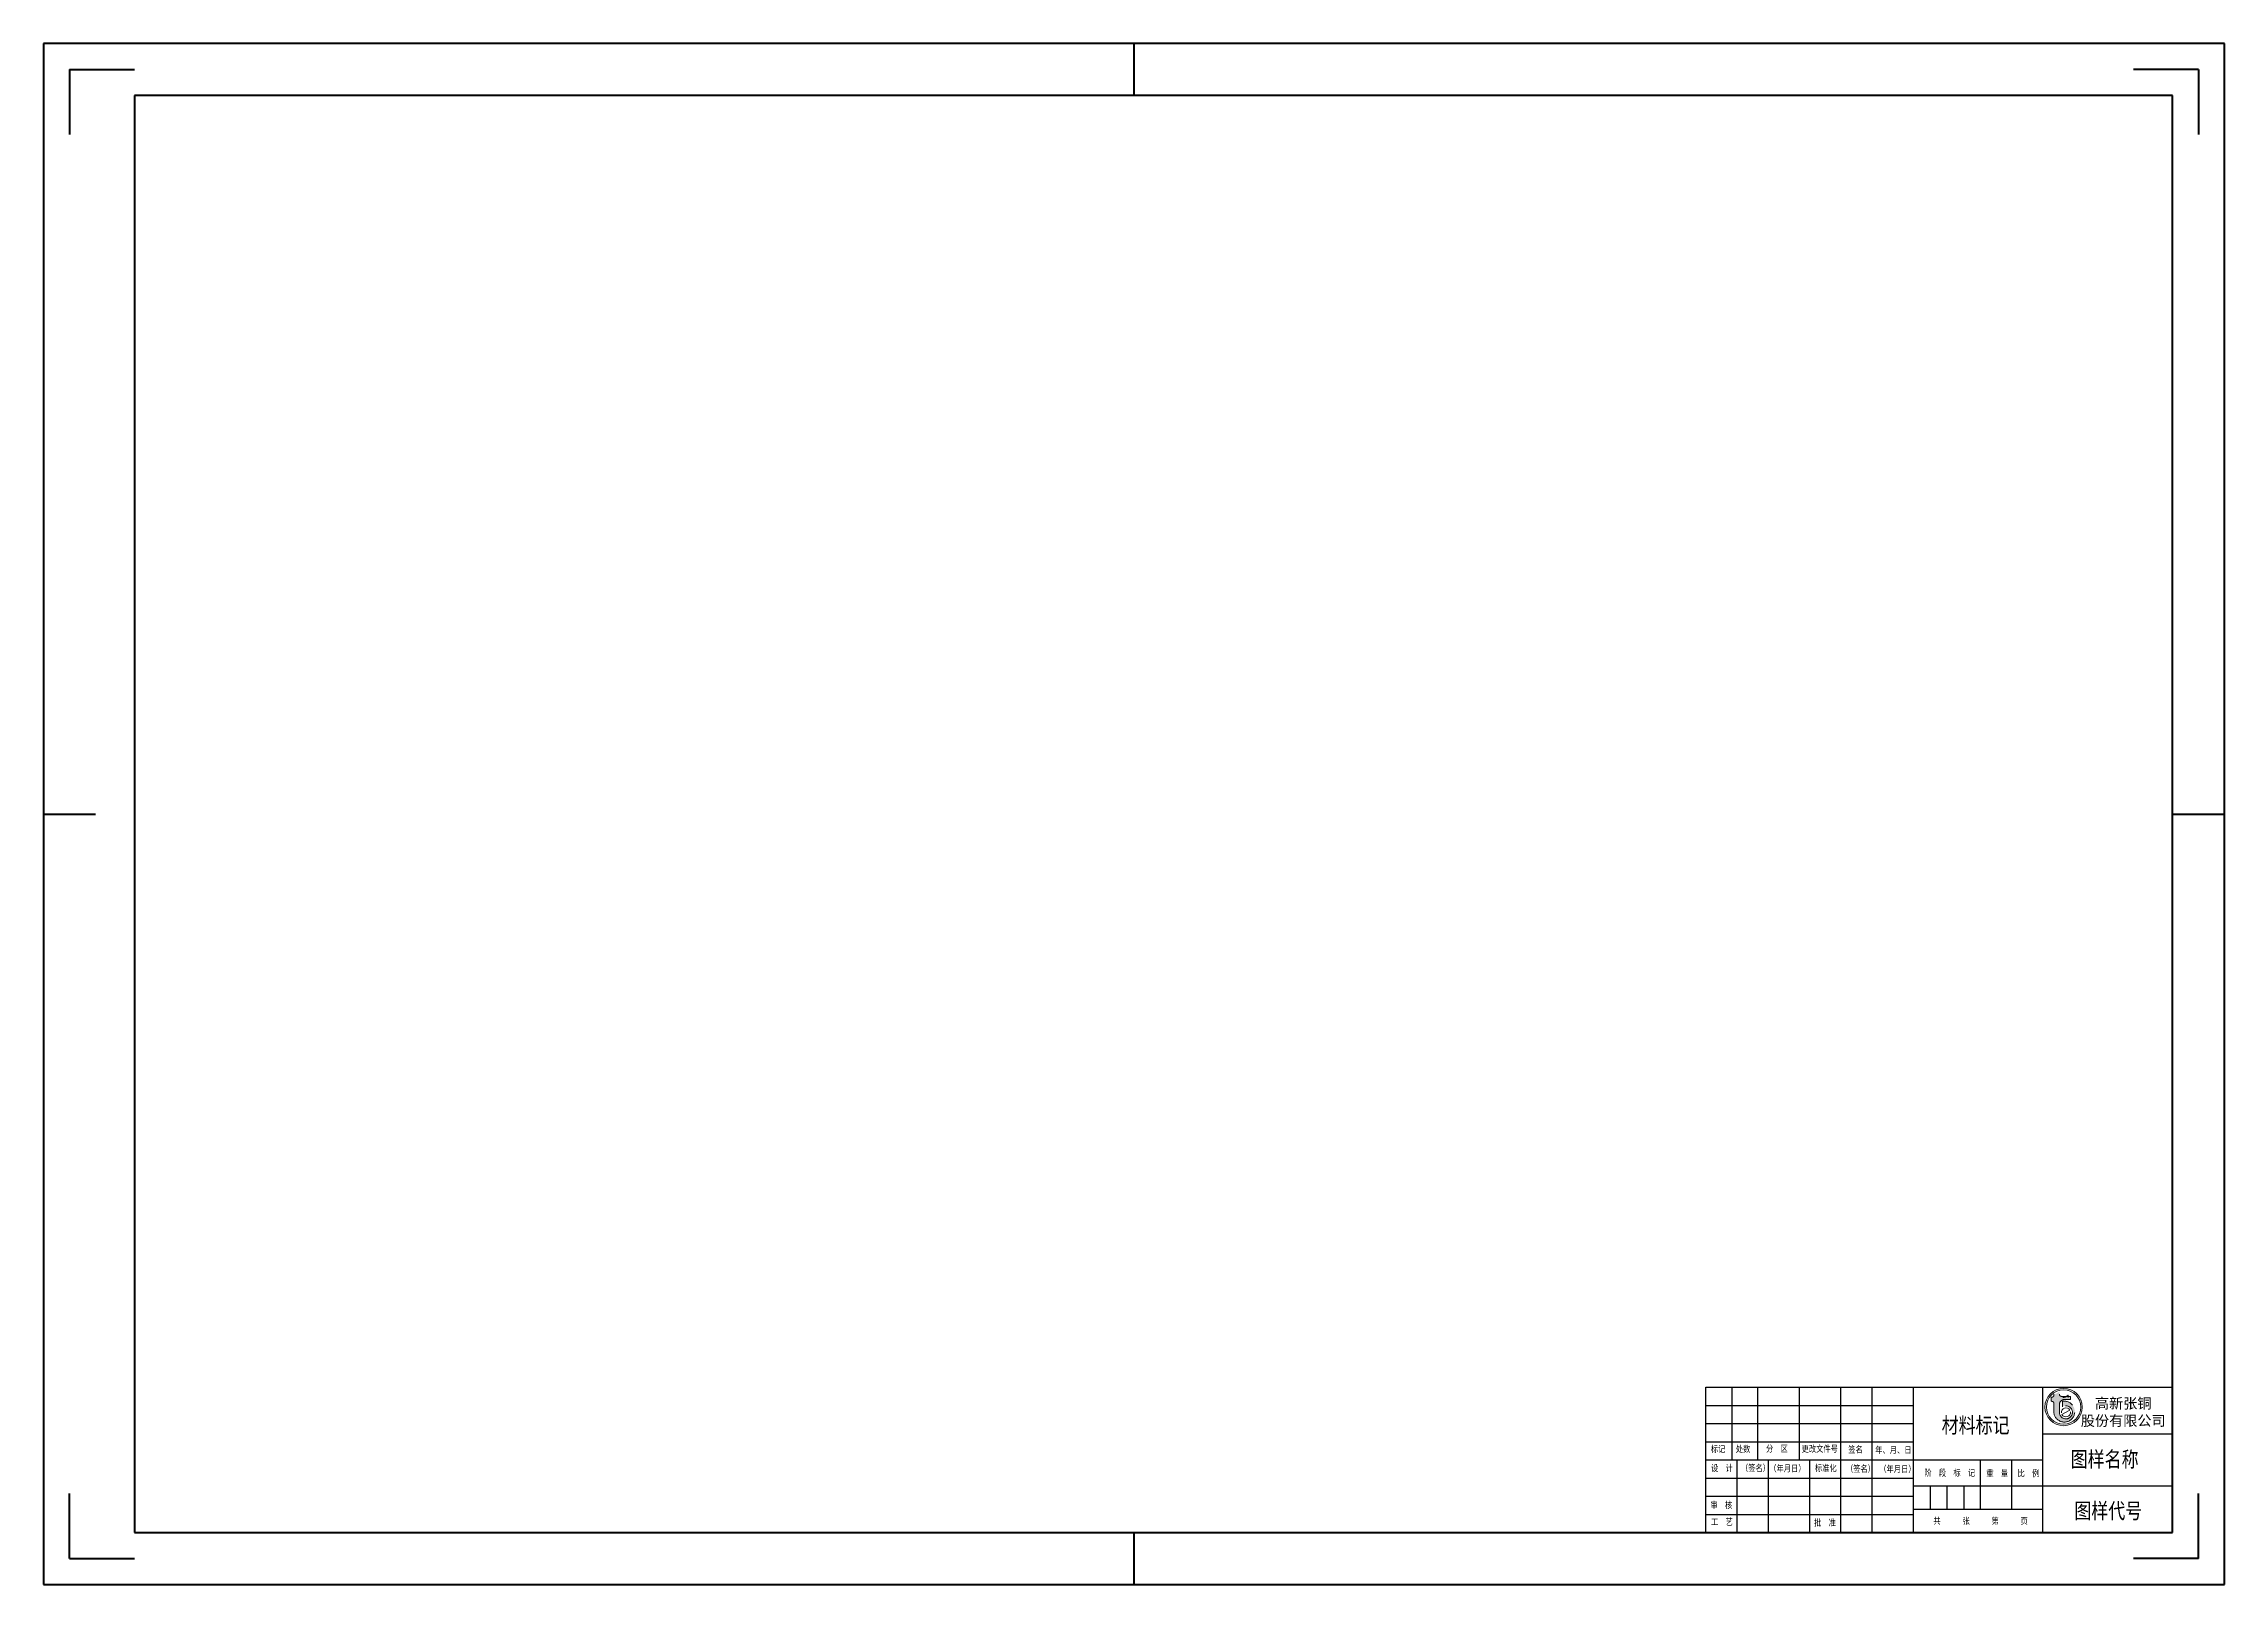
# Model space of a CAD drawing. Header units: millimetres. Extents: x 4796 to 6782, y 968 to 2931.
# Drawn here: x 4796 to 5637, y 1000 to 1594 of the extents above; entities that cross this region are included whole.
import ezdxf

# ---------------------------------------------------------------- set-up
doc = ezdxf.new("R2010")
doc.units = ezdxf.units.MM
doc.linetypes.add('ACAD_ISO02W100', pattern=[15, 12, -3])
for name, color, linetype, lineweight in [('总内框线', 7, 'Continuous', 50), ('标注层', 3, 'Continuous', 25), ('虚线层', 4, 'ACAD_ISO02W100', 25)]:
    doc.layers.add(name, color=color, linetype=linetype, lineweight=lineweight)
doc.styles.get("Standard").update_dxf_attribs({"font": 'txt', "bigfont": 'gbcbig.shx'})
doc.styles.add('陈杰（2）', font='gbenor.shx', dxfattribs={"width": 0.8, "bigfont": 'gbcbig.shx'})

msp = doc.modelspace()

# ---------------------------------------------------------------- hatches: boundary and pattern name
at = {"layer": '虚线层', "linetype": 'Continuous', "lineweight": 18}
msp.add_hatch(color=1, dxfattribs=at).paths.add_polyline_path([(5569.75, 1070.5), (5569.96, 1070.5), (5570.08, 1070.49), (5570.2, 1070.46), (5570.32, 1070.41), (5570.43, 1070.34), (5570.52, 1070.26), (5570.61, 1070.17), (5570.67, 1070.06), (5570.72, 1069.94), (5570.75, 1069.82), (5570.76, 1069.69), (5570.76, 1066.26), (5570.85, 1065.62), (5571.05, 1065.01), (5571.34, 1064.43), (5571.72, 1063.91), (5572.17, 1063.45), (5572.7, 1063.08), (5573.27, 1062.79), (5573.89, 1062.6), (5574.53, 1062.51), (5575.17, 1062.52), (5575.81, 1062.63), (5576.41, 1062.85), (5576.98, 1063.16), (5577.49, 1063.55), (5577.93, 1064.02), (5578.29, 1064.56), (5578.56, 1065.14), (5578.73, 1065.76), (5578.8, 1066.4), (5578.77, 1067.05), (5578.63, 1067.68), (5578.4, 1068.28), (5578.07, 1068.84), (5577.66, 1069.33), (5577.18, 1069.76), (5576.63, 1070.1), (5576.04, 1070.35), (5575.41, 1070.5), (5574.77, 1070.55), (5574.13, 1070.5), (5574.13, 1068.44), (5574.5, 1068.61), (5574.89, 1068.73), (5575.3, 1068.77), (5575.71, 1068.75), (5576.12, 1068.67), (5576.5, 1068.52), (5576.85, 1068.31), (5577.16, 1068.04), (5577.43, 1067.73), (5577.64, 1067.37), (5577.79, 1066.99), (5577.88, 1066.59), (5577.9, 1066.18), (5577.85, 1065.77), (5577.74, 1065.37), (5577.56, 1065), (5577.33, 1064.66), (5577.04, 1064.37), (5576.71, 1064.12), (5576.35, 1063.93), (5575.96, 1063.81), (5575.55, 1063.75), (5575.14, 1063.76), (5574.73, 1063.83), (5574.35, 1063.97), (5573.99, 1064.17), (5573.66, 1064.42), (5573.39, 1064.73), (5573.17, 1065.07), (5573, 1065.45), (5572.9, 1065.85), (5572.87, 1066.26), (5572.87, 1069.19), (5572.91, 1069.58), (5573.02, 1069.96), (5573.21, 1070.31), (5573.46, 1070.61), (5573.76, 1070.86), (5574.11, 1071.05), (5574.49, 1071.16), (5574.88, 1071.2), (5577.17, 1071.2), (5577.17, 1072.41), (5573.67, 1072.41), (5573.55, 1072.42), (5573.43, 1072.45), (5573.31, 1072.5), (5573.2, 1072.56), (5573.1, 1072.65), (5573.02, 1072.74), (5572.96, 1072.85), (5572.91, 1072.97), (5572.88, 1073.09), (5572.87, 1073.22), (5572.87, 1074.22), (5571.76, 1073.48), (5570.76, 1073.22), (5570.76, 1072.91), (5570.75, 1072.79), (5570.72, 1072.67), (5570.67, 1072.55), (5570.61, 1072.44), (5570.52, 1072.34), (5570.43, 1072.26), (5570.32, 1072.2), (5570.2, 1072.15), (5570.08, 1072.12), (5569.96, 1072.11), (5569.75, 1072.11)])

# ---------------------------------------------------------------- linework, layer by layer
for p, q in [((5436.51, 1075.93), (5616.51, 1075.93)), ((5436.51, 1019.93), (5436.51, 1075.93)), ((5436.51, 1068.93), (5516.51, 1068.93)), ((5446.51, 1075.93), (5446.51, 1047.93)), ((5456.51, 1075.93), (5456.51, 1047.93)), ((5472.51, 1075.93), (5472.51, 1047.93)), ((5488.51, 1075.93), (5488.51, 1047.93)), ((5500.51, 1075.93), (5500.51, 1019.93)), ((5516.51, 1075.93), (5516.51, 1019.93)), ((5566.51, 1019.93), (5566.51, 1075.93)), ((5616.51, 1075.93), (5616.51, 1019.93)), ((5436.51, 1061.93), (5516.51, 1061.93)), ((5436.51, 1054.93), (5516.51, 1054.93)), ((5566.51, 1057.93), (5616.51, 1057.93)), ((5436.51, 1047.93), (5566.51, 1047.93)), ((5448.51, 1047.93), (5448.51, 1019.93)), ((5460.51, 1047.93), (5460.51, 1019.93)), ((5476.51, 1047.93), (5476.51, 1019.93)), ((5488.51, 1047.93), (5488.51, 1019.93)), ((5542.51, 1028.93), (5542.51, 1047.93)), ((5554.51, 1028.93), (5554.51, 1047.93)), ((5436.51, 1040.93), (5516.51, 1040.93)), ((5516.51, 1037.93), (5566.51, 1037.93)), ((5523.01, 1037.93), (5523.01, 1028.93)), ((5529.51, 1037.93), (5529.51, 1028.93)), ((5536.01, 1037.93), (5536.01, 1028.93)), ((5566.51, 1037.93), (5616.51, 1037.93)), ((5436.51, 1033.93), (5516.51, 1033.93)), ((5436.51, 1026.93), (5516.51, 1026.93)), ((5516.51, 1028.93), (5566.51, 1028.93)), ((5616.51, 1019.93), (5436.51, 1019.93))]:
    msp.add_line(p, q)
at = {"layer": '总内框线'}
for p, q in [((4795.51, 1593.93), (4795.51, 999.93)), ((5636.51, 1593.93), (4795.51, 1593.93)), ((5216.01, 1593.93), (5216.01, 1573.93)), ((5636.51, 999.93), (5636.51, 1593.93)), ((4805.51, 1583.93), (4830.51, 1583.93)), ((4805.51, 1583.93), (4805.51, 1558.93)), ((5626.51, 1583.93), (5601.51, 1583.93)), ((5626.51, 1583.93), (5626.51, 1558.93)), ((4830.51, 1573.93), (4830.51, 1019.93)), ((5616.51, 1573.93), (4830.51, 1573.93)), ((5616.51, 1019.93), (5616.51, 1573.93)), ((4795.51, 1296.93), (4815.51, 1296.93)), ((5616.51, 1296.93), (5636.51, 1296.93)), ((4805.51, 1009.93), (4805.51, 1034.93)), ((5626.51, 1009.93), (5626.51, 1034.93)), ((4830.51, 1019.93), (5616.51, 1019.93)), ((5216.01, 1019.93), (5216.01, 999.93)), ((4805.51, 1009.93), (4830.51, 1009.93)), ((5626.51, 1009.93), (5601.51, 1009.93)), ((4795.51, 999.93), (5636.51, 999.93))]:
    msp.add_line(p, q, dxfattribs=at)
at = {"layer": '虚线层', "color": 1, "lineweight": 18}
for p, q in [((5569.75, 1072.11), (5569.75, 1070.5)), ((5569.96, 1072.11), (5569.75, 1072.11)), ((5569.96, 1070.5), (5569.75, 1070.5)), ((5570.76, 1072.91), (5570.76, 1073.22)), ((5570.76, 1066.26), (5570.76, 1069.69)), ((5572.87, 1066.26), (5572.87, 1069.19)), ((5577.17, 1072.41), (5573.67, 1072.41)), ((5574.13, 1070.5), (5574.13, 1068.44)), ((5577.17, 1071.2), (5574.88, 1071.2)), ((5576.32, 1071.93), (5576.32, 1072.94)), ((5577.17, 1071.2), (5577.17, 1072.41))]:
    msp.add_line(p, q, dxfattribs=at)
at = {"layer": '虚线层', "color": 1, "linetype": 'Continuous', "lineweight": 18}
msp.add_line((5573.86, 1065.38), (5576.91, 1067.14), dxfattribs=at)
for radius in [7.2, 6.64]:
    msp.add_circle((5574.5, 1068.31), radius, dxfattribs=at)
at = {"layer": '虚线层', "color": 1, "lineweight": 18}
for centre, radius, start, end in [((5569.96, 1072.91), 0.805, 270, 0), ((5569.96, 1069.69), 0.805, 0, 90), ((5574.78, 1066.53), 4.03, 183.78381, 99.29956), ((5573.67, 1073.22), 0.805, 180, 270), ((5574.88, 1069.19), 2.01, 90, 180), ((5575.39, 1066.26), 2.52, 180, 120)]:
    msp.add_arc(centre, radius, start, end, dxfattribs=at)
at = {"layer": '虚线层', "color": 1, "linetype": 'Continuous', "lineweight": 18}
for start, end in [(30, 187.49188), (210, 7.49188)]:
    msp.add_arc((5575.39, 1066.26), 1.76, start, end, dxfattribs=at)
at = {"layer": '虚线层', "color": 1, "lineweight": 18}
msp.add_spline([(5576.32, 1072.94), (5575.21, 1072.19), (5574.21, 1071.93)], degree=3, dxfattribs=at)

# ---------------------------------------------------------------- texts
at = {"width": 93.0193, "attachment_point": 1, "style": '陈杰（2）'}
for s, insert, char_height in [('{\\fSimSun|b0|i0|c134|p2;材料标记}', (5527.48, 1064.3), 6), ('{\\fSimSun|b0|i0|c134|p2;标记}', (5438.47, 1053.37), 2.5), ('{\\fSimSun|b0|i0|c134|p2;处数}', (5448.09, 1053.39), 2.5), ('{\\fSimSun|b0|i0|c134|p2;分\u3000区}', (5459.75, 1053.51), 2.5), ('{\\fSimSun|b0|i0|c134|p2;更改文件号}', (5473.48, 1053.46), 2.5), ('{\\fSimSun|b0|i0|c134|p2;签名}', (5491.47, 1053.2), 2.5), ('{\\fSimSun|b0|i0|c134|p2;年、月、日}', (5501.86, 1053.01), 2.5), ('{\\fSimSun|b0|i0|c134|p2;图样名称}', (5577.24, 1051.17), 6), ('{\\fSimSun|b0|i0|c134|p2;设\u3000计}', (5438.52, 1046.03), 2.5), ('{\\fSimSun|b0|i0|c134|p2;（签名）}', (5450.07, 1046.03), 2.5), ('{\\fSimSun|b0|i0|c134|p2;\u3000（年月日）}', (5458.19, 1045.92), 2.5), ('{\\fSimSun|b0|i0|c134|p2;标准化}', (5478.6, 1046.02), 2.5), ('{\\fSimSun|b0|i0|c134|p2;（签名）}', (5490.57, 1045.77), 2.5), ('{\\fSimSun|b0|i0|c134|p2;（年月日）}', (5503.43, 1045.67), 2.5), ('{\\fSimSun|b0|i0|c134|p2;阶\u3000段\u3000标\u3000记}', (5520.81, 1044.19), 2.5), ('{\\fSimSun|b0|i0|c134|p2;重\u3000量}', (5544.7, 1043.96), 2.5), ('{\\fSimSun|b0|i0|c134|p2;比\u3000例}', (5556.75, 1044.03), 2.5), ('{\\fSimSun|b0|i0|c134|p2;审\u3000核}', (5438.32, 1031.76), 2.5), ('{\\fSimSun|b0|i0|c134|p2;共\u3000\u3000\u3000张\u3000\u3000\u3000第\u3000\u3000\u3000页}', (5524.31, 1025.66), 2.5), ('{\\fSimSun|b0|i0|c134|p2;图样代号}', (5578.64, 1031.29), 6), ('{\\fSimSun|b0|i0|c134|p2;工\u3000艺}', (5438.52, 1025.28), 2.5), ('{\\fSimSun|b0|i0|c134|p2;批\u3000准}', (5478.29, 1024.96), 2.5)]:
    msp.add_mtext(s, dxfattribs=dict(at, insert=insert, char_height=char_height))
at = {"layer": '标注层', "insert": (5597.5, 1066.16), "char_height": 4, "attachment_point": 5, "rotation": 0.03095}
msp.add_mtext('{\\fKaiTi_GB2312|b0|i0|c134|p49;高新张铜\\P股份有限公司}', dxfattribs=at)

doc.saveas('drawing.dxf')
